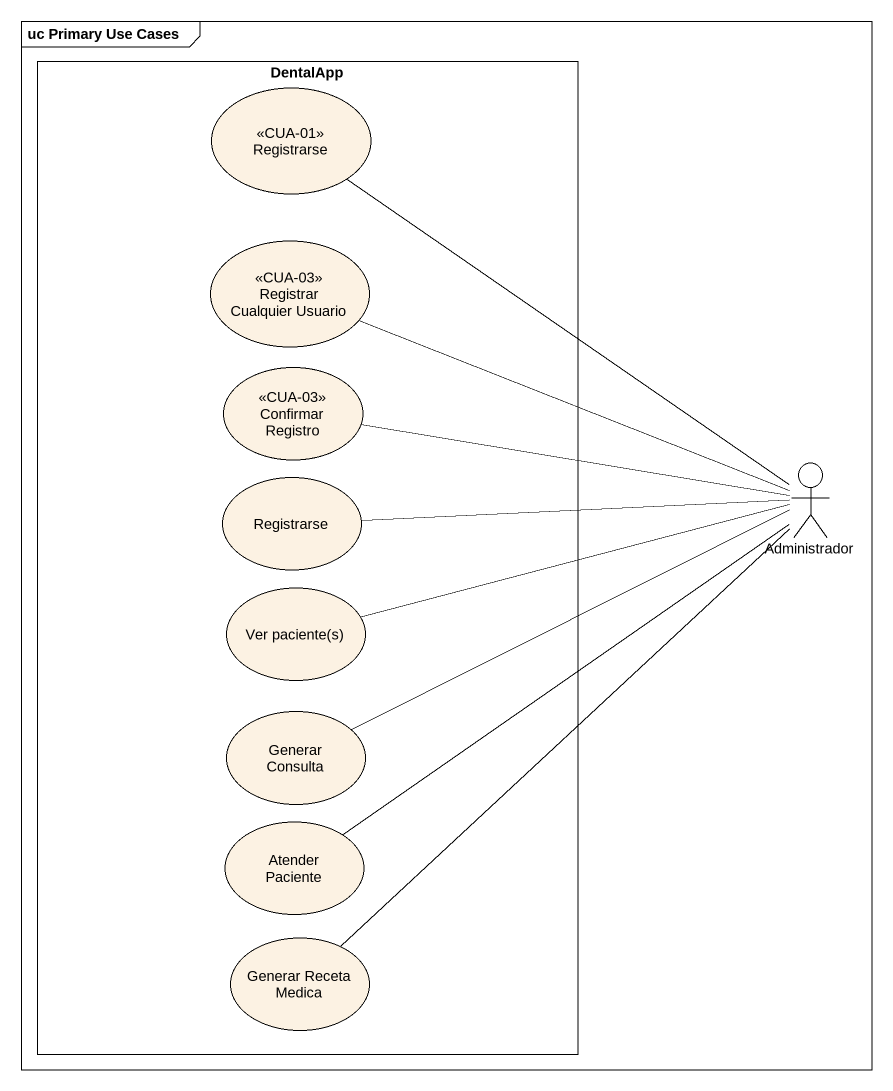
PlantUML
@startuml
mainframe uc Primary Use Cases
rectangle DentalApp {
  usecase Registrarse <<CUA-01>>
  usecase "Registrar Cualquier Usuario" as Registrar_Cualquier_Usuario <<CUA-03>>
  usecase "Confirmar Registro" as Confirmar_Registro <<CUA-03>>
  usecase "Registrarse" as Registrarse_2
  usecase "Ver paciente(s)" as Ver_paciente_s
  usecase "Generar Consulta" as Generar_Consulta
  usecase "Atender Paciente" as Atender_Paciente
  usecase "Generar Receta Medica" as Generar_Receta_Medica
}
actor Administrador
Administrador -up- Registrarse
Administrador -left- Registrar_Cualquier_Usuario
Administrador -left- Confirmar_Registro
Administrador -left- Registrarse_2
Administrador -left- Ver_paciente_s
Administrador -left- Generar_Consulta
Administrador -- Generar_Receta_Medica
Atender_Paciente -up- Administrador
@enduml
